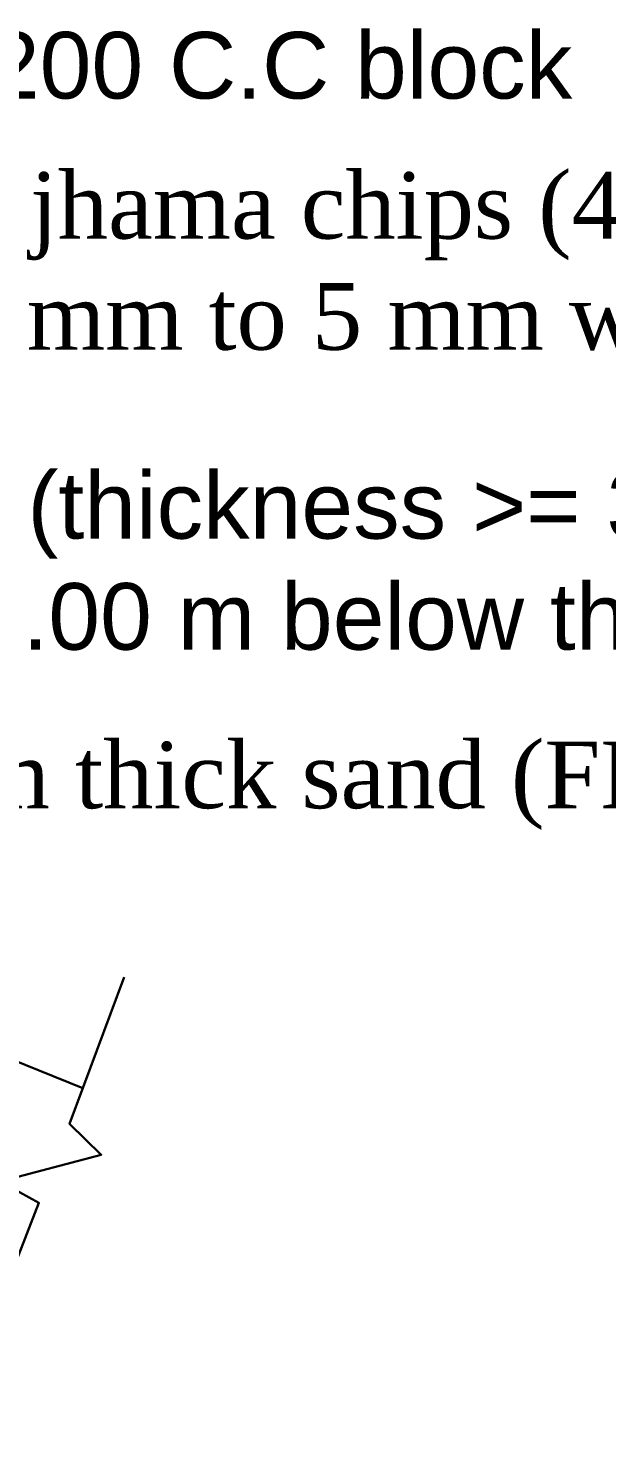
# Model space of a CAD drawing. Extents: x -1206532 to 786809, y -4288605 to 172932.
# Drawn here: x 246740 to 250022, y -4226321 to -4218269 of the extents above; entities that cross this region are included whole.
import ezdxf

# ---------------------------------------------------------------- set-up
doc = ezdxf.new("R2010")
doc.units = 0
doc.header["$LTSCALE"] = 300
doc.header["$MEASUREMENT"] = 0
doc.layers.add('LINE', color=7, linetype='CONTINUOUS')
doc.styles.add('Arial-200', font='ARIAL_0.TTF')

msp = doc.modelspace()

# ---------------------------------------------------------------- linework, layer by layer
at = {"layer": 'LINE', "color": 0, "lineweight": 30}
msp.add_line((247049.876, -4224281.078), (246464.531, -4224046.94), dxfattribs=at)
msp.add_lwpolyline([(246259.829, -4226321.048), (246800.088, -4224931.825), (246578.036, -4224810.867), (247153.423, -4224659.578), (246974.027, -4224484.558), (247284.706, -4223651.105)], dxfattribs=at)

# ---------------------------------------------------------------- texts
at = {"layer": 'LINE', "color": 0, "lineweight": 30, "char_height": 378, "attachment_point": 1, "style": 'Arial-200'}
for s, insert, width in [('1- layer 400x400x200 C.C block', (242313.647, -4218289.27), 10683.56643), ('{\\fTimes New Roman|b0|i0|c0|p18;100 mm thick pick jhama chips (40 mm to 20 mm well graded at top & 20 mm to 5 mm well graded at bottom) }', (242308.402, -4219083.981), 13558.60743), ('Geo textile filter (thickness >= 3.00 mm) shall be extended upto 1.00 m below the C.C. Block at toe.', (242919.746, -4220786.01), 12443.35607), ('{\\fTimes New Roman|b0|i0|c0|p18;100 mm thick sand (FM: 1.00 - 1.50 )}', (244975.701, -4222315.439), 10683.56643)]:
    msp.add_mtext(s, dxfattribs=dict(at, insert=insert, width=width))

doc.saveas('drawing.dxf')
